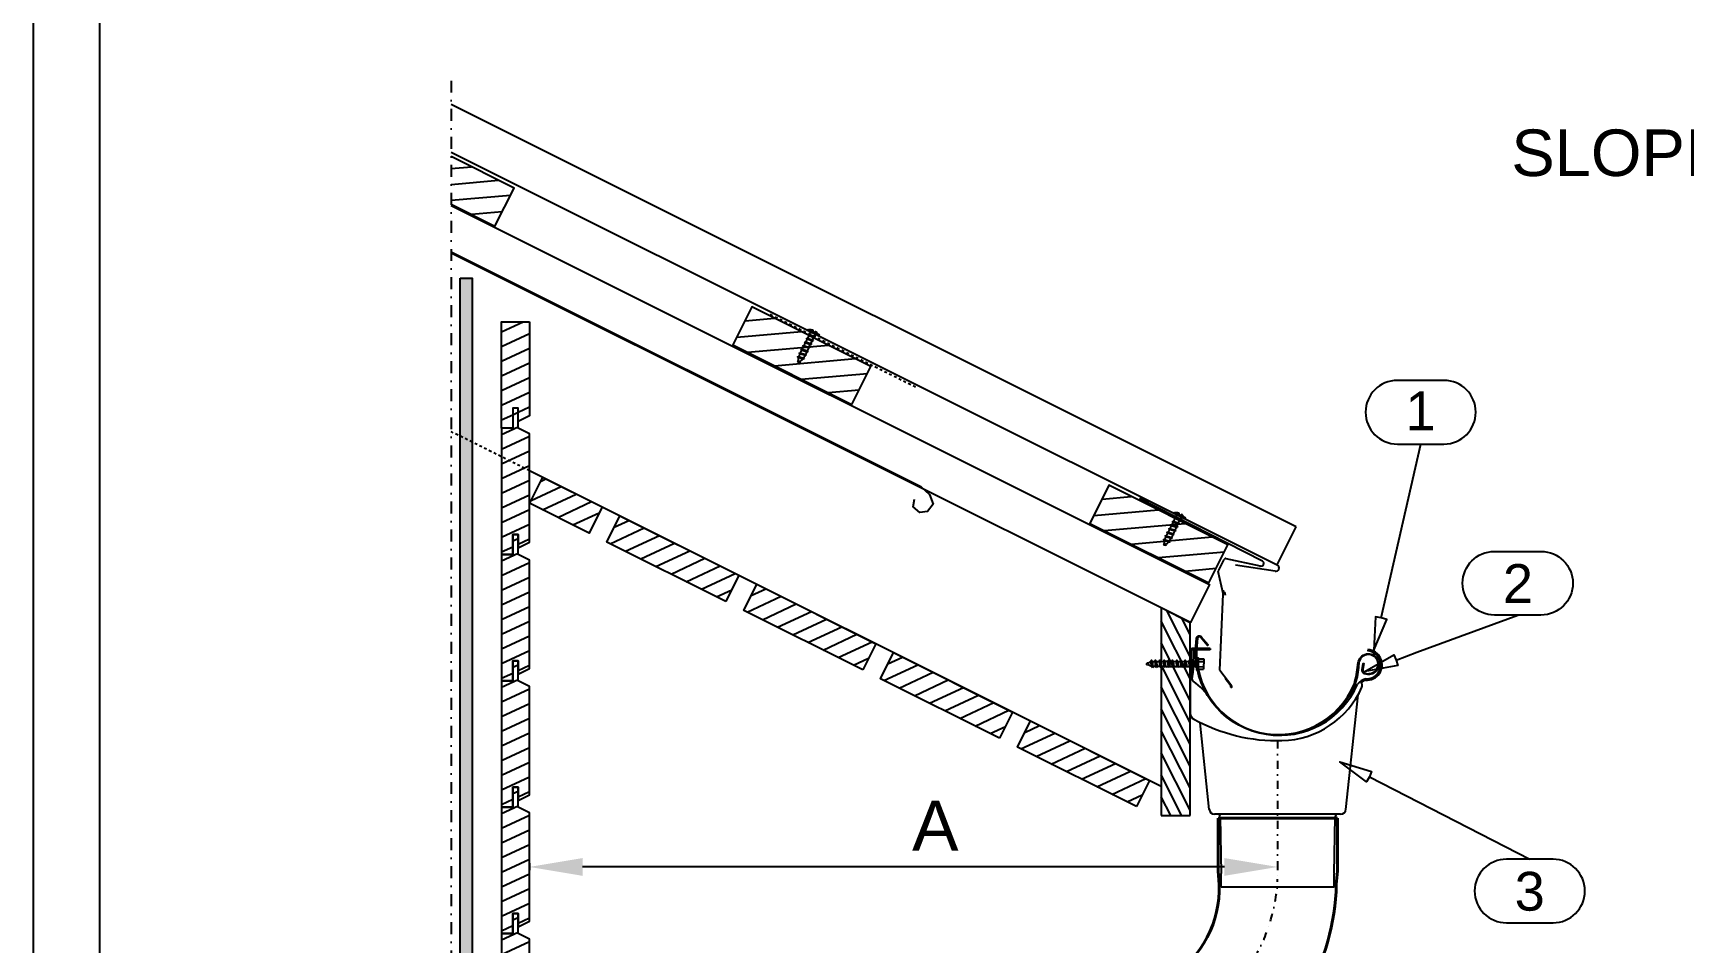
# Model space of a CAD drawing. Extents: x -5366 to 10078, y -29412 to -20292.
# Drawn here: x 7108 to 8349, y -23371 to -22687 of the extents above; entities that cross this region are included whole.
import ezdxf
from ezdxf.enums import TextEntityAlignment as Align

# ---------------------------------------------------------------- set-up
doc = ezdxf.new("R2010")
doc.units = 0
for name, pattern in [('KL', [4, 2, -2]), ('PKEL', [5, 2, -1.5, 0, -1.5]), ('PKL', [7, 3, -2, 0, -2])]:
    doc.linetypes.add(name, pattern=pattern)
doc.layers.get('0').update_dxf_attribs({"linetype": 'CONTINUOUS'})
for name, color, linetype in [('025', 1, 'CONTINUOUS'), ('1', 7, 'CONTINUOUS'), ('CLASSIC', 7, 'CONTINUOUS'), ('DET_RAAMIT', 7, 'CONTINUOUS'), ('Gruba', 3, 'CONTINUOUS'), ('KIINNIKE', 1, 'CONTINUOUS'), ('MITAT', 2, 'CONTINUOUS'), ('POIMULEVY', 7, 'CONTINUOUS'), ('RAAMIT', 2, 'CONTINUOUS'), ('RUUKKI', 7, 'CONTINUOUS'), ('RWS', 7, 'CONTINUOUS'), ('SININEN', 7, 'CONTINUOUS')]:
    doc.layers.add(name, color=color, linetype=linetype)
doc.layers.add('DET_RAAMI_ULOIN', color=7, linetype='CONTINUOUS', plot=False)
doc.layers.add('RWS LIMITYKSET YM', color=7, linetype='CONTINUOUS', plot=False)
doc.layers.add('KUVA', color=7, linetype='CONTINUOUS', lineweight=40)
doc.styles.add('arial', font='ARIAL.TTF')
doc.dimstyles.get("Standard").update_dxf_attribs({"dimtxt": 0.18, "dimasz": 0.18, "dimexe": 0.18, "dimexo": 0.0625, "dimgap": 0.09, "dimtad": 0, "dimtih": 1, "dimtoh": 1, "dimdec": 4, "dimzin": 0, "dimdsep": 46, "dimtxsty": 'Standard', "dimcen": 0.09, "dimadec": 0, "dimazin": 0, "dimtfac": 1, "dimtdec": 4, "dimtofl": 0, "dimtmove": 0, "dimatfit": 3, "dimfxl": 0, "dimtolj": 1, "dimtzin": 0, "dimarcsym": 0})
pattern_1 = [(25, (8305.598, -22153.416), (-4.22618, 9.06308), [])]

# ---------------------------------------------------------------- blocks, each defined once
blk = doc.blocks.new('S43-25')
at = {"layer": 'KIINNIKE', "color": 1}
for p, q in [((-1.9, -5.4), (-1.9, -3.2)), ((1.9, -4.9), (1.9, -2.7))]:
    blk.add_line(p, q, dxfattribs=at)
at = {"layer": 'KIINNIKE'}
for p, q in [((-1.9, -8.5), (-1.9, -6.3)), ((-1.9, -11.5), (-1.9, -9.3)), ((1.9, -8), (1.9, -5.7)), ((1.9, -11), (1.9, -8.8))]:
    blk.add_line(p, q, dxfattribs=at)
at = {"layer": 'KIINNIKE', "color": 1}
for points in [[(-4.5, 1), (4.5, 1), (4.5, 0), (-4.5, 0)], [(2.6, -2.2), (2.1, -2.7), (-2.1, -3.3), (-2.7, -2.9), (-2.1, -2.4), (2.1, -1.8)], [(2.6, -5.2), (2.1, -5.7), (-2.1, -6.3), (-2.7, -6), (-2.1, -5.5), (2.1, -4.9)]]:
    blk.add_lwpolyline(points, close=True, dxfattribs=at)
for points in [[(-1.9, -2.4), (-1.9, -1, 0.414214), (-2.9, 0)], [(1.9, -1.9), (1.9, -1, -0.414214), (2.9, 0)]]:
    blk.add_lwpolyline(points, format="xyb", dxfattribs=at)
at = {"layer": 'KIINNIKE'}
for points in [[(2.6, -8.3), (2.1, -8.8), (-2.1, -9.4), (-2.7, -9), (-2.1, -8.5), (2.1, -7.9)], [(2.6, -11.3), (2.1, -11.8), (-2.1, -12.4), (-2.7, -12.1), (-2.1, -11.6), (2.1, -11)], [(2.6, -14.4), (2.1, -14.9), (-2.1, -15.4), (-2.7, -15.1), (-2.1, -14.6), (2.1, -14)], [(2.6, -17.4), (2.1, -17.9), (-2.1, -18.5), (-2.7, -18.2), (-2.1, -17.7), (2.1, -17.1)], [(2.6, -20.5), (2.1, -21), (-2, -21.5), (-2.6, -21.2), (-2, -20.7), (2.1, -20.1)], [(1.1, -23.7), (0.7, -24.1), (-0.6, -24.3), (-1, -24), (-0.6, -23.7), (0.7, -23.5)]]:
    blk.add_lwpolyline(points, close=True, dxfattribs=at)
for points in [[(-1.9, -9.3), (-1.9, -9.4)], [(-1.9, -14.6), (-1.9, -12.4)], [(1.9, -8.9), (1.9, -8.8)], [(1.9, -11.8), (1.9, -14)], [(-1.9, -17.6), (-1.9, -15.4)], [(-1.9, -18.7), (-1.9, -18.5)], [(0, -25), (-0.4, -24.2)], [(0.4, -24.1), (0, -25)], [(1.9, -14.9), (1.9, -17.1)], [(1.9, -17.9), (1.9, -18.7)]]:
    blk.add_lwpolyline(points, dxfattribs=at)
for points in [[(-1.7, -20.7, -0.048189), (-1.9, -18.7), (-1.9, -18.5)], [(-0.6, -23.7), (-0.9, -23, -0.041911), (-1.5, -21.5)], [(1.6, -21, -0.053388), (0.9, -23), (0.7, -23.5)], [(1.9, -17.9), (1.9, -18.7, -0.035659), (1.8, -20.2, -0.035659)]]:
    blk.add_lwpolyline(points, format="xyb", dxfattribs=at)
at = {"layer": 'RWS', "color": 1}
for points in [[(-0.7, 1), (-0.9, 1.7, 0.08871), (-3.3, 1, 0.082321)], [(3.3, 1, 0.08871), (0.9, 1.7), (0.7, 1)]]:
    blk.add_lwpolyline(points, format="xyb", dxfattribs=at)
blk = doc.blocks.new('*D193')
at = {"layer": 'MITAT', "color": 6, "lineweight": -2}
for p, q in [((7481.5, -23311.1), (7481.5, -23316.5)), ((8003.9, -23314), (7521.5, -23314)), ((8043.9, -23311.1), (8043.9, -23316.5))]:
    blk.add_line(p, q, dxfattribs=at)
at = {"layer": 'MITAT', "color": 6}
for points in [[(7521.5, -23307.3), (7521.5, -23320.7), (7481.5, -23314)], [(8003.9, -23307.3), (8003.9, -23320.7), (8043.9, -23314)]]:
    blk.add_solid(points, dxfattribs=at)
at = {"layer": 'MITAT', "color": 2, "insert": (7786.6, -23283), "char_height": 37.5, "attachment_point": 5, "rotation": 0, "style": 'arial'}
blk.add_mtext('\\A1;A', dxfattribs=at)
blk = doc.blocks.new('A$C45053BC4')
at = {"layer": 'Gruba'}
for p, q in [((0, 62.6), (0, 67.4)), ((0, 67.4), (0, 20.6)), ((1, 67.4), (1, 47.1)), ((15, 69.4), (2, 69.4)), ((15, 68.4), (2, 68.4)), ((4, 62.6), (4, 68.4)), ((15, 69.4), (15, 68.4)), ((133.5, 68.4), (133.4, 67.4))]:
    blk.add_line(p, q, dxfattribs=at)
for centre, radius, start, end in [((2, 67.4), 2, 90, 180), ((2, 67.4), 1, 90, 180), ((-124.3, 65.7), 127.2, 351.0067, 1.2453), ((67.3, 67.5), 63.5, 184.4513, 336.813), ((132.7, 57), 10.5, 264.1617, 85.8823), ((132.7, 57), 11.5, 265.4032, 85.8823), ((4, 47.1), 3, 180, 233.2002), ((-32.8, -2.1), 58.5, 34.5178, 53.2002), ((67.3, 67.5), 67.5, 271.3213, 336.0825), ((137.3, 31.8), 15.8, 111.0991, 137.3475), ((137.3, 31.8), 14.8, 111.9903, 127.4204), ((126.3, 41.4), 3, 336.0825, 47.2094), ((5, 20.6), 5, 180, 240.9744), ((65.3, 129.3), 129.3, 240.9744, 271.5892)]:
    blk.add_arc(centre, radius, start, end, dxfattribs=at)
blk = doc.blocks.new('A$C48CC0285')
at = {"layer": 'RWS'}
h = blk.add_hatch(dxfattribs=at)
h.set_pattern_fill('VAAKAV', color=1, scale=0.1, angle=25, style=0)
h.set_pattern_definition([(25, (718.972, 939.72), (-4.22618, 9.06308), [])])
h.paths.add_polyline_path([(-48.3, 48.7), (-58.1, 29.1), (-13.4, 6.7), (-3.6, 26.4)])
at = {"layer": '025', "color": 2}
blk.add_lwpolyline([(-48.3, 48.7), (-3.6, 26.4), (-13.4, 6.7), (-58.1, 29.1)], dxfattribs=at)
at = {"layer": 'RWS', "color": 2}
blk.add_line((-48.3, 48.7), (-58.1, 29.1), dxfattribs=at)
blk = doc.blocks.new('S55-38')
at = {"layer": 'KIINNIKE'}
for p, q in [((-20.7, 12.6), (-18.7, 11.6)), ((-22, 8.8), (-20, 7.8)), ((-19.2, 7.4), (-17.1, 6.3)), ((-17.9, 11.2), (-15.9, 10.1))]:
    blk.add_line(p, q, dxfattribs=at)
at = {"layer": 'KIINNIKE', "color": 1}
for p, q in [((-16.3, 6), (-14.3, 4.9)), ((-15.1, 9.8), (-13, 8.7)), ((-13.5, 4.5), (-11.4, 3.5)), ((-12.2, 8.3), (-10.2, 7.3)), ((-10.7, 3.1), (-8.6, 2.1)), ((-9.4, 6.9), (-7.3, 5.9)), ((-7.8, 1.7), (-5.8, 0.7)), ((-6.6, 5.5), (-4.5, 4.5)), ((-5, 0.3), (-2.9, -0.8)), ((-3.7, 4.1), (-1.7, 3)), ((-0.9, 2.7), (0.9, 1.8)), ((6.3, 1.3), (2.7, -5.8)), ((-2.2, -1.1), (-0.9, -1.8))]:
    blk.add_line(p, q, dxfattribs=at)
at = {"layer": 'KIINNIKE'}
for points in [[(-33.6, 16.3), (-34.2, 17.1)], [(-34.2, 17.1), (-33.3, 17.1)], [(-27.5, 15.9), (-27.2, 15.8)], [(-26.4, 15.4), (-24.4, 14.4)], [(-23.6, 14), (-21.5, 13)], [(-28.5, 12), (-29.2, 12.4)], [(-25.6, 10.6), (-27.7, 11.6)], [(-22.8, 9.2), (-24.9, 10.2)], [(-20, 7.8), (-20, 7.8)], [(-18.7, 11.6), (-18.8, 11.6)]]:
    blk.add_lwpolyline(points, dxfattribs=at)
for points in [[(-33.5, 15.5), (-33.7, 16), (-33.2, 17.3), (-32.8, 17.5), (-32.7, 17), (-33.1, 15.7)], [(-31.2, 12.5), (-31.4, 13.3), (-30, 17.4), (-29.4, 17.8), (-29.2, 17), (-30.6, 12.9)], [(-28.3, 11.1), (-28.6, 11.8), (-27.1, 16), (-26.6, 16.4), (-26.4, 15.6), (-27.8, 11.4)], [(-25.5, 9.7), (-25.7, 10.4), (-24.3, 14.6), (-23.7, 15), (-23.5, 14.2), (-24.9, 10)], [(-22.6, 8.3), (-22.9, 9), (-21.5, 13.2), (-20.9, 13.6), (-20.7, 12.8), (-22.1, 8.6)], [(-19.8, 6.9), (-20, 7.6), (-18.6, 11.7), (-18, 12.1), (-17.8, 11.4), (-19.3, 7.2)]]:
    blk.add_lwpolyline(points, close=True, dxfattribs=at)
for points in [[(-31.2, 13.7, -0.053388), (-32.8, 15.3), (-33.1, 15.7)], [(-32.7, 17.1), (-31.9, 17, -0.041911), (-30.2, 16.9)], [(-28.5, 12), (-29.2, 12.4, -0.035659), (-30.5, 13.2, -0.035659)], [(-29.3, 16.7, -0.048189), (-27.5, 15.9), (-27.2, 15.8)]]:
    blk.add_lwpolyline(points, format="xyb", dxfattribs=at)
at = {"layer": 'KIINNIKE', "color": 1}
for points in [[(-17, 5.4), (-17.2, 6.2), (-15.8, 10.3), (-15.2, 10.7), (-15, 9.9), (-16.4, 5.8)], [(-14.1, 4), (-14.4, 4.7), (-12.9, 8.9), (-12.4, 9.3), (-12.2, 8.5), (-13.6, 4.3)], [(-11.3, 2.6), (-11.5, 3.3), (-10.1, 7.5), (-9.5, 7.9), (-9.3, 7.1), (-10.7, 2.9)], [(-8.4, 1.2), (-8.7, 1.9), (-7.3, 6.1), (-6.7, 6.5), (-6.5, 5.7), (-7.9, 1.5)], [(-5.6, -0.2), (-5.8, 0.5), (-4.4, 4.7), (-3.8, 5), (-3.6, 4.3), (-5.1, 0.1)], [(-2.8, -1.6), (-3, -0.9), (-1.6, 3.2), (-1, 3.6), (-0.8, 2.8), (-2.2, -1.3)], [(2.1, 4.2), (3, 3.7), (-1.2, -4.7), (-2.1, -4.2)]]:
    blk.add_lwpolyline(points, close=True, dxfattribs=at)
at = {"layer": 'RWS', "color": 1}
for p, q in [((1.8, 1.3), (5.4, -0.5)), ((2.7, 3.1), (6.3, 1.3)), ((-0.9, -4), (2.7, -5.8)), ((0, -2.3), (3.6, -4))]:
    blk.add_line(p, q, dxfattribs=at)
blk = doc.blocks.new('A$C2C3010F7')
at = {"layer": '1', "color": 7, "linetype": 'Continuous'}
for p, q in [((117, 4.7), (126.2, 91)), ((14.2, 4.7), (7.3, 69.9))]:
    blk.add_line(p, q, dxfattribs=at)
at = {"layer": '1'}
for p, q in [((20.4, 1.2), (18.2, 1.2)), ((110.9, 1.2), (20.4, 1.2)), ((113, 1.2), (110.9, 1.2))]:
    blk.add_line(p, q, dxfattribs=at)
at = {"layer": '1', "color": 7, "linetype": 'Continuous'}
for centre, radius, start, end in [((18.2, 5.2), 4, 186.1127, 270), ((20.4, -0.8), 2, 45.9281, 90), ((110.9, -0.8), 2, 89.9983, 134.5044), ((113, 5.2), 4, 270, 353.8873)]:
    blk.add_arc(centre, radius, start, end, dxfattribs=at)
at = {"layer": 'RWS LIMITYKSET YM', "color": 7, "linetype": 'Continuous'}
for p, q in [((22.4, -0.8), (23.1, -43.5)), ((108.1, -43.5), (108.9, -0.8)), ((23.1, -53.8), (23.1, -44.1)), ((108.1, -53.8), (108.1, -44.1)), ((108.1, -53.8), (23.1, -53.8))]:
    blk.add_line(p, q, dxfattribs=at)
for centre, radius, start, end in [((20.4, -0.8), 2, 1.8561, 45.9281), ((110.9, -0.8), 2, 134.5044, 179.0088), ((128.1, -44.1), 20, 178.1439, 180)]:
    blk.add_arc(centre, radius, start, end, dxfattribs=at)
blk = doc.blocks.new('A$C74822B09')
at = {"layer": 'KUVA'}
for p, q in [((110.7, -1.8), (20.9, -1.8)), ((20.9, -41.8), (20.9, -1.8)), ((110.7, -41.8), (110.7, -1.8)), ((20.9, -41.8), (21.8, -51.8)), ((110.7, -41.8), (109.7, -51.8))]:
    blk.add_line(p, q, dxfattribs=at)
for centre, radius, start, end in [((-58.1, -54.4), 79.9, 302.8696, 1.8564), ((-61.8, -47.9), 171.6, 301.3357, 358.6964)]:
    blk.add_arc(centre, radius, start, end, dxfattribs=at)
at = {"layer": 'RWS LIMITYKSET YM', "linetype": 'KL'}
for p, q in [((-61.4, -148.6), (-14.7, -121.5)), ((-19.3, -221.5), (-61.4, -148.6)), ((27.4, -194.4), (-19.3, -221.5))]:
    blk.add_line(p, q, dxfattribs=at)
at = {"layer": 'RWS LIMITYKSET YM', "color": 7, "linetype": 'Continuous'}
blk.add_arc((3.1, -44.1), 20, 0, 1.8561, dxfattribs=at)
blk = doc.blocks.new('A$C3CAB023F')
at = {"color": 3}
for p, q in [((-25.5, -25.9), (-117.8, 21.1)), ((-58.6, -33.4), (-54.2, -24.8)), ((-53, -24), (-27.3, -29.5)), ((-54.9, -50.4), (-58.7, -33.9)), ((-54.1, -49.2), (-53.5, -51.6)), ((-57.6, -107.9), (-55, -50.9)), ((-48.5, -120.1), (-57.5, -108.3)), ((-53.5, -114), (-49.3, -119.6))]:
    blk.add_line(p, q, dxfattribs=at)
for centre, radius, start, end in [((-53.2, -25), 1, 78, 168), ((-57.7, -33.8), 1, 153, 186.2958), ((-26.4, -27.7), 2, 243, 333), ((-26.4, -27.7), 2, 333, 63), ((-55.2, -49.4), 1.12, 13, 100.13), ((-55.9, -50.5), 1, 334.9002, 3.6682), ((-56.8, -107.9), 0.83, 182.3123, 210.0741), ((-48.9, -120.4), 0.5, 145.736, 37.9477), ((-49.7, -119.8), 0.5, 318.0458, 26.3283)]:
    blk.add_arc(centre, radius, start, end, dxfattribs=at)

msp = doc.modelspace()

# ---------------------------------------------------------------- hatches: boundary and pattern name
at = {"layer": 'RAAMIT'}
h = msp.add_hatch(dxfattribs=at)
h.set_pattern_fill('PISTE', color=1, scale=0.04, style=0)
h.set_pattern_definition([(0, (8305.5976, -22153.416), (2, 2), [0, -4])])
h.paths.add_polyline_path([(7429.5117, -22871.1109), (7438.5117, -22871.1109), (7438.5117, -23871.1109), (7429.5117, -23871.1109)])
at = {"layer": 'RWS'}
h = msp.add_hatch(dxfattribs=at)
h.set_pattern_fill('ANSI31', color=1, scale=95, angle=320, style=0)
h.set_pattern_definition([(5, (11838.701, -22485.765), (-1.034974, 11.829812), [])])
h.paths.add_polyline_path([(7422.65378, -22779.71704), (7422.65378, -22815.49413), (7455.60242, -22831.96845), (7469.91325, -22803.34678)])
h = msp.add_hatch(dxfattribs=at)
h.set_pattern_fill('ANSI31', color=1, scale=95, angle=320, style=0)
h.set_pattern_definition([(5, (12107.024, -22619.927), (-1.034974, 11.829812), [])])
h.paths.add_polyline_path([(7723.92554, -22966.13001), (7738.23638, -22937.50834), (7648.79366, -22892.78698), (7634.48282, -22921.40865)])
h = msp.add_hatch(dxfattribs=at)
h.set_pattern_fill('VAAKAV', color=1, scale=0.1, angle=25, style=0)
h.set_pattern_definition(pattern_1)
h.paths.add_polyline_path([(7481.5117, -22903.99282), (7481.5117, -22974.74282), (7473.0117, -22978.99282), (7473.0117, -22968.99282), (7469.0117, -22968.99282), (7469.0117, -22983.99282), (7460.5117, -22983.99282), (7460.5117, -22903.99282)])
h = msp.add_hatch(dxfattribs=at)
h.set_pattern_fill('VAAKAV', color=1, scale=0.1, angle=25, style=0)
h.set_pattern_definition(pattern_1)
h.paths.add_polyline_path([(7473.0117, -22968.99282), (7469.0117, -22968.99282), (7469.0117, -22983.99282), (7460.5117, -22983.99282), (7460.5117, -23078.99282), (7469.0117, -23078.99282), (7469.0117, -23063.99282), (7473.0117, -23063.99282), (7473.0117, -23073.99282), (7481.5117, -23069.74282), (7481.5117, -22988.24282), (7473.0117, -22983.99282)])
h = msp.add_hatch(dxfattribs=at)
h.set_pattern_fill('ANSI31', color=1, scale=95, angle=320, style=0)
h.set_pattern_definition([(5, (12375.348, -22754.088), (-1.034974, 11.829812), [])])
h.paths.add_polyline_path([(7992.24867, -23100.29158), (8006.5595, -23071.66991), (7917.11678, -23026.94855), (7902.80595, -23055.57022)])
h = msp.add_hatch(dxfattribs=at)
h.set_pattern_fill('VAAKAV', color=1, scale=0.1, angle=25, style=0)
h.set_pattern_definition([(25, (8361.568, -22181.318), (-4.22618, 9.06308), [])])
h.paths.add_polyline_path([(7629.18032, -23114.33043), (7539.7376, -23069.60907), (7549.5763, -23049.93168), (7639.01902, -23094.65304)])
h = msp.add_hatch(dxfattribs=at)
h.set_pattern_fill('VAAKAV', color=1, scale=0.1, angle=25, style=0)
h.set_pattern_definition([(25, (8305.598, -22248.416), (-4.22618, 9.06308), [])])
h.paths.add_polyline_path([(7473.0117, -23063.99282), (7469.0117, -23063.99282), (7469.0117, -23078.99282), (7460.5117, -23078.99282), (7460.5117, -23173.99282), (7469.0117, -23173.99282), (7469.0117, -23158.99282), (7473.0117, -23158.99282), (7473.0117, -23168.99282), (7481.5117, -23164.74282), (7481.5117, -23083.24282), (7473.0117, -23078.99282)])
h = msp.add_hatch(dxfattribs=at)
h.set_pattern_fill('VAAKAV', color=1, scale=0.1, angle=25, style=0)
h.set_pattern_definition([(25, (8464.427, -22232.748), (-4.22618, 9.06308), [])])
h.paths.add_polyline_path([(7732.03945, -23165.76), (7642.59673, -23121.03864), (7652.43543, -23101.36124), (7741.87815, -23146.0826)])
h = msp.add_hatch(dxfattribs=at)
h.set_pattern_fill('VAAKAV', color=1, scale=0.1, angle=25, style=0)
h.set_pattern_definition([(25, (8567.287, -22284.178), (-4.22618, 9.06308), [])])
h.paths.add_polyline_path([(7834.89858, -23217.18956), (7745.45586, -23172.4682), (7755.29456, -23152.7908), (7844.73727, -23197.51216)])
h = msp.add_hatch(dxfattribs=at)
h.set_pattern_fill('VAAKAV', color=1, scale=0.1, angle=25, style=0)
h.set_pattern_definition([(25, (8305.598, -22343.416), (-4.22618, 9.06308), [])])
h.paths.add_polyline_path([(7473.0117, -23158.99282), (7469.0117, -23158.99282), (7469.0117, -23173.99282), (7460.5117, -23173.99282), (7460.5117, -23268.99282), (7469.0117, -23268.99282), (7469.0117, -23253.99282), (7473.0117, -23253.99282), (7473.0117, -23263.99282), (7481.5117, -23259.74282), (7481.5117, -23178.24282), (7473.0117, -23173.99282)])
h = msp.add_hatch(dxfattribs=at)
h.set_pattern_fill('VAAKAV', color=1, scale=0.1, angle=25, style=0)
h.set_pattern_definition([(25, (8670.146, -22335.607), (-4.22618, 9.06308), [])])
h.paths.add_polyline_path([(7937.7577, -23268.61912), (7848.31498, -23223.89776), (7858.15368, -23204.22037), (7947.5964, -23248.94173)])
h = msp.add_hatch(dxfattribs=at)
h.set_pattern_fill('VAAKAV', color=1, scale=0.1, angle=25, style=0)
h.set_pattern_definition([(25, (8305.598, -22438.416), (-4.22618, 9.06308), [])])
h.paths.add_polyline_path([(7473.0117, -23253.99282), (7469.0117, -23253.99282), (7469.0117, -23268.99282), (7460.5117, -23268.99282), (7460.5117, -23363.99282), (7469.0117, -23363.99282), (7469.0117, -23348.99282), (7473.0117, -23348.99282), (7473.0117, -23358.99282), (7481.5117, -23354.74282), (7481.5117, -23273.24282), (7473.0117, -23268.99282)])
h = msp.add_hatch(dxfattribs=at)
h.set_pattern_fill('VAAKAV', color=1, scale=0.1, angle=25, style=0)
h.set_pattern_definition([(25, (8305.598, -22533.416), (-4.22618, 9.06308), [])])
h.paths.add_polyline_path([(7473.0117, -23348.99282), (7469.0117, -23348.99282), (7469.0117, -23363.99282), (7460.5117, -23363.99282), (7460.5117, -23458.99282), (7469.0117, -23458.99282), (7469.0117, -23443.99282), (7473.0117, -23443.99282), (7473.0117, -23453.99282), (7481.5117, -23449.74282), (7481.5117, -23368.24282), (7473.0117, -23363.99282)])

# ---------------------------------------------------------------- linework, layer by layer
at = {"layer": '025', "color": 1, "linetype": 'PKL', "ltscale": 3}
msp.add_line((7422.65378, -22722.62962), (7422.65378, -24117.49956), dxfattribs=at)
at = {"layer": '025', "color": 2}
for points in [[(7629.18032, -23114.33043), (7539.7376, -23069.60907), (7549.5763, -23049.93168), (7639.01902, -23094.65304)], [(7732.03945, -23165.76), (7642.59673, -23121.03864), (7652.43543, -23101.36124), (7741.87815, -23146.0826)], [(7834.89858, -23217.18956), (7745.45586, -23172.4682), (7755.29456, -23152.7908), (7844.73727, -23197.51216)], [(7937.7577, -23268.61912), (7848.31498, -23223.89776), (7858.15368, -23204.22037), (7947.5964, -23248.94173)]]:
    msp.add_lwpolyline(points, close=True, dxfattribs=at)
at = {"layer": 'CLASSIC', "color": 1}
for p, q in [((7978.30122, -23172.2038), (7956.30122, -23129.02636)), ((7978.30122, -23155.68363), (7960.91677, -23121.56471)), ((7978.30122, -23139.16346), (7972.2858, -23127.35752)), ((7978.30122, -23188.72397), (7956.30122, -23145.54653)), ((7978.30122, -23205.24414), (7956.30122, -23162.0667)), ((7978.30122, -23221.7643), (7956.30122, -23178.58687)), ((7978.30122, -23238.28447), (7956.30122, -23195.10704)), ((7978.14233, -23254.49281), (7956.30122, -23211.62721)), ((7978.26964, -23271.26284), (7956.30122, -23228.14738)), ((7971.99606, -23275.4704), (7956.30122, -23244.66755)), ((7963.55422, -23275.42253), (7956.30122, -23261.18772))]:
    msp.add_line(p, q, dxfattribs=at)
msp.add_lwpolyline([(8112.97674, -23246.2779), (8110.65705, -23249.96376), (8090.75209, -23234.8637), (8114.62116, -23242.24522), (8112.97674, -23246.2779), (8233.45625, -23308.15412), (8215.96718, -23308.15412, 1), (8215.96718, -23355.99915), (8250.94531, -23355.99915, 1), (8250.94531, -23308.15412), (8233.45625, -23308.15412)], format="xyb", dxfattribs=at)
at = {"layer": 'DET_RAAMI_ULOIN', "color": 2}
msp.add_lwpolyline([(7108.35454, -24852.30809), (9088.35454, -24852.30809), (9088.35454, -22002.30809), (7108.35454, -22002.30809)], close=True, dxfattribs=at)
at = {"layer": 'DET_RAAMIT', "color": 2}
for p, q in [((7978.30122, -23130.42253), (7956.30122, -23119.21297)), ((7956.30122, -23119.21297), (7956.30122, -23275.42253)), ((7978.30122, -23275.42253), (7978.30122, -23130.42253)), ((7956.30122, -23275.42253), (7978.30122, -23275.42253))]:
    msp.add_line(p, q, dxfattribs=at)
msp.add_lwpolyline([(7158.35454, -24802.30809), (9038.35454, -24802.30809), (9038.35454, -22052.30809), (7158.35454, -22052.30809)], close=True, dxfattribs=at)
at = {"layer": 'POIMULEVY', "color": 1, "linetype": 'Continuous'}
msp.add_lwpolyline([(8121.75548, -23126.58365), (8117.43808, -23125.99173), (8116.21392, -23150.96171), (8125.90449, -23127.91629), (8121.75548, -23126.58365), (8151.46429, -22995.89049), (8168.96428, -22995.89049, 1), (8168.96428, -22948.01559), (8133.96431, -22948.01559, 1), (8133.96431, -22995.89049), (8151.46429, -22995.89049)], format="xyb", dxfattribs=at)
at = {"layer": 'POIMULEVY', "color": 1}
msp.add_lwpolyline([(8133.03754, -23158.35656), (8134.18784, -23162.55979), (8109.59114, -23167.0322), (8131.17483, -23154.41694), (8133.03754, -23158.35656), (8148.66847, -23152.57281), (8224.41392, -23124.54548), (8206.91392, -23124.54548, -1), (8206.91392, -23076.67053), (8241.91392, -23076.67053, -1), (8241.91392, -23124.54548), (8224.41392, -23124.54548)], format="xyb", dxfattribs=at)
at = {"layer": 'RAAMIT'}
msp.add_lwpolyline([(7429.5117, -22871.1109), (7438.5117, -22871.1109), (7438.5117, -23871.1109), (7429.5117, -23871.1109)], close=True, dxfattribs=at)
at = {"layer": 'RWS', "color": 1, "linetype": 'KL'}
msp.add_line((7771.67858, -22953.14404), (7662.02466, -22898.31707), dxfattribs=at)
at = {"layer": 'RWS', "color": 2, "linetype": 'KL'}
msp.add_line((7481.5117, -23015.98229), (7422.65378, -22986.55333), dxfattribs=at)
at = {"layer": 'RWS', "color": 5}
msp.add_line((7956.30122, -23253.37705), (7481.5117, -23015.98229), dxfattribs=at)
at = {"layer": 'RWS', "color": 3}
msp.add_lwpolyline([(7422.65378, -22815.49413), (7455.60242, -22831.96845), (7469.91325, -22803.34678), (7422.65378, -22779.71704)], dxfattribs=at)
at = {"layer": 'RWS', "color": 5}
msp.add_lwpolyline([(7422.65378, -22816.61217), (7992.69588, -23101.63322), (7978.38505, -23130.25489), (7422.65378, -22852.38925)], dxfattribs=at)
at = {"layer": 'RWS', "color": 2}
msp.add_lwpolyline([(7422.65378, -22851.27396), (7775.7835, -23027.83882), (7782.35666, -23033.89725), (7785.01661, -23041.1356), (7780.80851, -23046.60002), (7774.90095, -23047.33736), (7769.95239, -23043.20045), (7771.05886, -23037.29224)], dxfattribs=at)
at = {"layer": 'RWS', "color": 3}
for points in [[(7723.92554, -22966.13001), (7738.23638, -22937.50834), (7648.79366, -22892.78698), (7634.48282, -22921.40865)], [(7992.24867, -23100.29158), (8006.5595, -23071.66991), (7917.11678, -23026.94855), (7902.80595, -23055.57022)]]:
    msp.add_lwpolyline(points, close=True, dxfattribs=at)
at = {"layer": 'RWS', "color": 2}
for points in [[(7481.5117, -22903.99282), (7481.5117, -22974.74282), (7473.0117, -22978.99282), (7473.0117, -22968.99282), (7469.0117, -22968.99282), (7469.0117, -22983.99282), (7460.5117, -22983.99282), (7460.5117, -22903.99282)], [(7473.0117, -22968.99282), (7469.0117, -22968.99282), (7469.0117, -22983.99282), (7460.5117, -22983.99282), (7460.5117, -23078.99282), (7469.0117, -23078.99282), (7469.0117, -23063.99282), (7473.0117, -23063.99282), (7473.0117, -23073.99282), (7481.5117, -23069.74282), (7481.5117, -22988.24282), (7473.0117, -22983.99282)], [(7473.0117, -23063.99282), (7469.0117, -23063.99282), (7469.0117, -23078.99282), (7460.5117, -23078.99282), (7460.5117, -23173.99282), (7469.0117, -23173.99282), (7469.0117, -23158.99282), (7473.0117, -23158.99282), (7473.0117, -23168.99282), (7481.5117, -23164.74282), (7481.5117, -23083.24282), (7473.0117, -23078.99282)], [(7473.0117, -23158.99282), (7469.0117, -23158.99282), (7469.0117, -23173.99282), (7460.5117, -23173.99282), (7460.5117, -23268.99282), (7469.0117, -23268.99282), (7469.0117, -23253.99282), (7473.0117, -23253.99282), (7473.0117, -23263.99282), (7481.5117, -23259.74282), (7481.5117, -23178.24282), (7473.0117, -23173.99282)], [(7473.0117, -23253.99282), (7469.0117, -23253.99282), (7469.0117, -23268.99282), (7460.5117, -23268.99282), (7460.5117, -23363.99282), (7469.0117, -23363.99282), (7469.0117, -23348.99282), (7473.0117, -23348.99282), (7473.0117, -23358.99282), (7481.5117, -23354.74282), (7481.5117, -23273.24282), (7473.0117, -23268.99282)], [(7473.0117, -23348.99282), (7469.0117, -23348.99282), (7469.0117, -23363.99282), (7460.5117, -23363.99282), (7460.5117, -23458.99282), (7469.0117, -23458.99282), (7469.0117, -23443.99282), (7473.0117, -23443.99282), (7473.0117, -23453.99282), (7481.5117, -23449.74282), (7481.5117, -23368.24282), (7473.0117, -23363.99282)]]:
    msp.add_lwpolyline(points, close=True, dxfattribs=at)
at = {"layer": 'RWS', "color": 3, "ltscale": 20}
msp.add_lwpolyline([(8101.60993, -23176.09948, 0.0482215874), (8104.21856, -23162.31182, 0.0074854157), (8104.47343, -23160.48521, -2.9242407541), (8109.34641, -23168.70114, -0.3481491707), (8107.48109, -23165.4755), (8108.13659, -23161.01008), (8108.73023, -23161.09722), (8108.07472, -23165.56264, 0.3481491707), (8109.56698, -23168.14316, 2.9242407541), (8105.06885, -23160.55922, -0.0074854157), (8104.8115, -23162.40362, -0.0546525379), (8102.32752, -23175.92419, -0.8597670786), (7982.55085, -23147.97913), (7983.02249, -23141.99769, -0.6681786379), (7986.53731, -23140.85623), (7991.73199, -23146.94025), (7991.27569, -23147.32985), (7986.08101, -23141.24583, 0.6681786379), (7983.62064, -23142.04485), (7983.149, -23148.02629, 0.8567449409)], format="xyb", close=True, dxfattribs=at)
at = {"layer": 'RWS', "linetype": 'PKEL', "ltscale": 3}
msp.add_lwpolyline([(8043.91541, -23219.00164), (8043.91521, -23323.2667, -0.2461655641), (7984.77882, -23425.28166), (7608.64872, -23654.74117, 0.2240776851), (7568.95509, -23746.90967), (7569.11427, -24117.49956)], format="xyb", dxfattribs=at)
at = {"layer": 'SININEN', "color": 2}
for p, q in [((8057.99012, -23058.2488), (7422.65378, -22740.58063)), ((7422.65378, -22776.35772), (8043.67929, -23086.87047)), ((8043.67929, -23086.87047), (8057.99012, -23058.2488)), ((8041.99533, -23091.54164), (8012.26781, -23086.94499))]:
    msp.add_line(p, q, dxfattribs=at)
msp.add_arc((8042.56126, -23089.10654), 2.5, 256.91644891, 63.43494882, dxfattribs=at)

# ---------------------------------------------------------------- block references
at = {"layer": 'POIMULEVY', "color": 1, "rotation": 26.56551000040568}
msp.add_blockref('S55-38', (7983.30146, -23161.34045), dxfattribs=at)
at = {"layer": 'RUUKKI', "color": 5}
msp.add_blockref('A$C3CAB023F', (8057.99012, -23057.99341), dxfattribs=at)
at = {"layer": 'RWS', "color": 1, "rotation": 333.4700829172568}
for p in [(7694.87801, -22912.42167), (7970.03434, -23049.99983)]:
    msp.add_blockref('S43-25', p, dxfattribs=at)
at = {"layer": 'RWS'}
for name, p in [('A$C48CC0285', (7539.7376, -23069.60907)), ('A$C45053BC4', (7978.30122, -23218.99802)), ('A$C2C3010F7', (7978.30122, -23275.42253)), ('A$C74822B09', (7978.30122, -23275.42253))]:
    msp.add_blockref(name, p, dxfattribs=at)

# ---------------------------------------------------------------- texts
at = {"layer": 'CLASSIC', "color": 2, "style": 'arial'}
for s, p in [('1', (8151.29861, -22970.9595)), ('3', (8233.42596, -23332.28346))]:
    msp.add_text(s, height=29.16665, dxfattribs=at).set_placement(p, align=Align.MIDDLE)
at = {"layer": 'POIMULEVY', "color": 2, "style": 'arial'}
msp.add_text('SLOPING DOWNPIPES', height=35, dxfattribs=at).set_placement((8219.62153, -22794.33304))
msp.add_text('2', height=29.16667, dxfattribs=at).set_placement((8224.55929, -23100.57227), align=Align.MIDDLE)

# ---------------------------------------------------------------- dimensions: what is measured, and where the dimension line sits
at = {"layer": 'MITAT', "color": 5}
dim = msp.add_linear_dim(base=(7481.5117, -23313.99282), p1=(8043.91524, -23306.06434), p2=(7481.5117, -23306.06439), angle=180.00000466, text='A', dimstyle='Standard', override={"dimscale": 2.5, "dimtxt": 15, "dimasz": 16, "dimexe": 1, "dimexo": 2, "dimgap": 0.5, "dimjust": 0, "dimtih": 0, "dimtoh": 0, "dimdec": 0, "dimzin": 8, "dimtxsty": 'arial', "dimdle": 1, "dimclrd": 6, "dimclre": 6, "dimclrt": 2, "dimtp": 0.5, "dimtm": 0.5, "dimtfac": 0.01875, "dimtix": 1, "dimtofl": 1, "dimtmove": 2, "dimtvp": 1}, dxfattribs=at)
dim.commit()
dim.dimension.update_dxf_attribs({"geometry": '*D193', "text_midpoint": (7786.59705, -23283.03482), "dimtype": 161})

doc.saveas('drawing.dxf')
